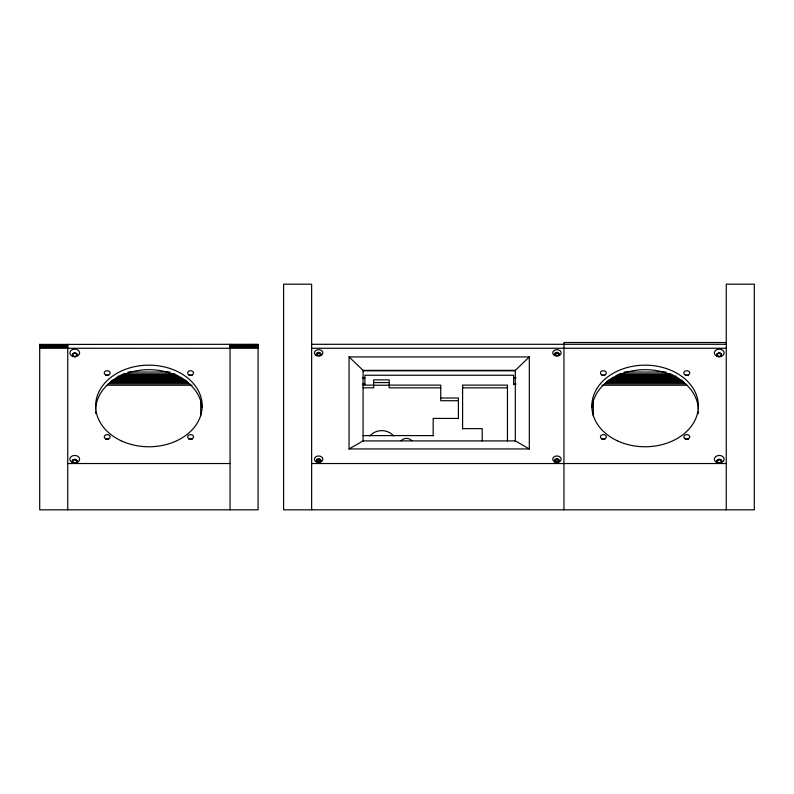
<?xml version="1.0" encoding="UTF-8"?>
<svg xmlns="http://www.w3.org/2000/svg" width="794" height="794" viewBox="0 0 794 794"><rect width="100%" height="100%" fill="white"/><g stroke="black" fill="none" stroke-linecap="round" stroke-linejoin="round"><path stroke-width="1.19" d="M349.062 356.923L363.076 370.361L515.306 370.361L529.32 356.923L529.32 448.947L349.062 448.947L349.062 356.923L529.32 356.923M349.062 448.947L363.076 440.908L515.306 440.908L529.32 448.947M726.262 342.512L563.948 342.512L563.948 509.827M39.7 344.427L258.08 344.298L258.08 509.827L39.7 509.827L39.7 344.298M311.635 344.298L726.262 344.298M39.7 345.321L67.738 345.321M230.052 345.321L258.08 345.321M39.7 346.105L67.738 346.105M230.052 346.105L258.08 346.105M39.7 347.097L67.738 347.097M230.052 347.097L258.08 347.097M39.7 348.268L258.08 348.268M311.635 348.268L726.262 348.268M363.076 370.818L515.306 370.818M128.042 372.029L169.906 372.029M624.094 372.029L665.958 372.029M123.11 373.835L174.829 373.835M619.171 373.835L670.89 373.835M121.879 374.927L176.06 374.927M617.94 374.927L672.121 374.927M120.648 375.284L177.29 375.373M616.71 375.284L673.352 375.284M120.648 375.622L177.29 375.622M616.71 375.622L673.352 375.622M118.187 376.038L178.531 376.038M615.469 376.038L675.813 376.038M118.187 376.604L178.531 376.604M615.469 376.604L675.813 376.604M116.956 377.319L180.992 377.319M613.008 377.319L677.044 377.319M362.441 377.954L364.903 377.954M513.629 377.954L516.05 377.954M115.725 378.162L182.223 378.162M611.777 378.162L678.274 378.162M114.495 379.125L183.454 379.125M610.546 379.125L679.505 379.125M112.033 380.197L185.915 380.197M608.085 380.197L681.967 380.197M110.803 381.348L187.146 381.348M606.854 381.348L683.197 381.348M109.562 382.559L188.377 382.559M373.656 382.569L389.209 382.569M605.624 382.559L684.438 382.559M108.331 383.82L189.607 383.82M604.393 383.82L685.669 383.82M362.441 384.167L364.903 384.167M513.629 384.167L516.05 384.167M363.076 385.13L373.656 385.13M389.209 385.13L440.739 385.13L440.739 400.722L458.396 400.722M107.101 385.229L192.069 385.229M374.192 385.229L389.01 385.229M601.931 385.229L686.899 385.229M363.076 387.829L373.656 387.829L373.656 379.869L389.209 379.869L389.209 387.829L440.739 387.829M462.604 387.829L507.455 387.829M440.739 398.012L458.396 398.012L458.396 418.716M458.396 418.418L433.167 418.418L433.167 435.846M462.604 428.621L482.226 428.621L482.226 441.057M363.076 435.598L433.167 435.598M67.738 463.527L230.052 463.527M311.635 463.527L726.262 463.527M726.262 509.827L726.262 284.173L754.3 284.173L754.3 509.827L283.607 509.827L283.607 284.173L311.635 284.173L311.635 509.827M593.307 400.087L593.307 416.185M515.306 370.361L515.306 441.365M513.629 384.643L513.629 375.254L364.903 375.254L364.903 384.643M507.455 440.928L507.455 385.13L462.604 385.13L462.604 428.909M363.076 370.361L363.076 441.365M230.052 344.298L230.052 509.827M200.693 400.087L200.693 416.185M67.738 344.298L67.738 509.827M316.419 460.431A2.948 2.253 0 0 1 316.875 460.113M317.134 459.984A2.948 2.253 0 0 1 321.163 460.808M316.419 353.906A2.948 2.253 0 0 1 316.637 353.737M317.134 353.459A2.948 2.253 0 0 1 320.339 353.588M320.578 353.737A2.948 2.253 0 0 1 321.163 354.283M71.827 461.463A2.948 2.253 0 0 1 74.398 459.696A2.948 2.253 0 0 1 77.395 461.016M73.505 353.35A2.948 2.253 0 0 1 77.395 354.491M105.731 439.419A2.948 2.253 0 0 1 108.679 439.419M189.131 439.419A2.948 2.253 0 0 1 192.079 439.419M105.731 375.532A2.948 2.253 0 0 1 108.679 375.532M189.131 375.532A2.948 2.253 0 0 1 192.079 375.532M95.796 413.624A53.267 40.802 0 0 1 95.657 411.491M95.657 409.347A53.267 40.802 0 0 1 147.575 369.676A53.267 40.802 0 0 1 202.013 407.322M72.929 462.455A2.243 1.717 0 0 1 73.246 460.163A2.243 1.717 0 0 1 76.244 460.163A2.243 1.717 0 0 1 76.561 462.455M75.867 462.932A2.243 1.717 0 0 1 73.425 462.833M72.512 355.315A2.243 1.717 0 0 1 75.053 353.429A2.243 1.717 0 0 1 76.82 355.781A2.243 1.717 0 0 1 73.425 356.526M72.929 356.149A2.243 1.717 0 0 1 72.611 355.662M401.069 440.779A6.312 4.833 0 0 1 411.997 440.779M369.746 435.966A16.118 16.118 0 0 1 393.705 435.966M316.558 355.305A2.104 1.608 0 0 1 318.642 353.529A2.104 1.608 0 0 1 320.736 355.305M316.588 461.78A2.104 1.608 0 0 1 318.642 459.835A2.104 1.608 0 0 1 320.707 461.78M554.857 355.305A2.104 1.608 0 0 1 556.941 353.529A2.104 1.608 0 0 1 559.036 355.305M554.887 461.78A2.104 1.608 0 0 1 556.941 459.835A2.104 1.608 0 0 1 558.996 461.78M716.605 461.016A2.948 2.253 0 0 1 719.602 459.696A2.948 2.253 0 0 1 722.173 461.463M716.605 354.491A2.948 2.253 0 0 1 720.495 353.35M685.321 439.419A2.948 2.253 0 0 1 688.269 439.419M601.921 439.419A2.948 2.253 0 0 1 604.869 439.419M685.321 375.532A2.948 2.253 0 0 1 688.269 375.532M601.921 375.532A2.948 2.253 0 0 1 604.869 375.532M554.559 460.48A2.948 2.253 0 0 1 554.976 460.123M555.472 459.855A2.948 2.253 0 0 1 558.678 459.974M558.916 460.123A2.948 2.253 0 0 1 559.323 460.48M554.559 354.184A2.948 2.253 0 0 1 555.214 353.687M555.472 353.558A2.948 2.253 0 0 1 559.323 354.184M698.343 411.491A53.267 40.802 0 0 1 698.204 413.624M591.987 407.322A53.267 40.802 0 0 1 646.425 369.676A53.267 40.802 0 0 1 698.343 409.347M717.439 462.455A2.243 1.717 0 0 1 717.756 460.163A2.243 1.717 0 0 1 720.754 460.163A2.243 1.717 0 0 1 721.071 462.455M720.575 462.833A2.243 1.717 0 0 1 718.133 462.932M721.389 355.662A2.243 1.717 0 0 1 721.071 356.149M720.575 356.526A2.243 1.717 0 0 1 717.181 355.781A2.243 1.717 0 0 1 718.947 353.429A2.243 1.717 0 0 1 721.488 355.315M67.738 344.745L39.7 344.745L67.738 344.804M258.08 344.745L230.052 344.745L258.08 344.804M105.731 374.927A2.948 2.253 0 0 0 110.148 372.972A2.948 2.253 0 0 0 105.731 371.026A2.948 2.253 0 0 0 105.731 374.927M189.131 374.927A2.948 2.253 0 0 0 193.547 372.972A2.948 2.253 0 0 0 189.131 371.026A2.948 2.253 0 0 0 189.131 374.927M105.731 438.824A2.948 2.253 0 0 0 110.148 436.869A2.948 2.253 0 0 0 105.731 434.913A2.948 2.253 0 0 0 105.731 438.824M189.131 438.824A2.948 2.253 0 0 0 193.547 436.869A2.948 2.253 0 0 0 189.131 434.913A2.948 2.253 0 0 0 189.131 438.824M121.016 440.73A53.267 40.802 0 0 0 202.152 407.084A53.267 40.802 0 0 0 123.546 370.083A53.267 40.802 0 0 0 121.016 440.73M72.294 462.445A4.903 3.762 0 0 0 79.648 459.19A4.903 3.762 0 0 0 72.294 455.935A4.903 3.762 0 0 0 72.294 462.445M73.624 462.475A2.243 1.717 0 0 0 76.988 460.986A2.243 1.717 0 0 0 73.624 459.498A2.243 1.717 0 0 0 73.624 462.475M72.294 356.139A4.903 3.762 0 0 0 79.648 352.883A4.903 3.762 0 0 0 72.294 349.628A4.903 3.762 0 0 0 72.294 356.139M73.425 356.079A2.243 1.717 0 0 0 76.978 354.868A2.243 1.717 0 0 0 73.832 353.112A2.243 1.717 0 0 0 73.425 356.079M317.6 461.661A2.104 1.608 0 0 0 320.746 460.272A2.104 1.608 0 0 0 317.6 458.872A2.104 1.608 0 0 0 317.6 461.661M316.171 461.79A4.208 3.226 0 0 0 322.83 459.528A4.208 3.226 0 0 0 316.935 456.242A4.208 3.226 0 0 0 316.171 461.79M317.6 355.355A2.104 1.608 0 0 0 320.746 353.965A2.104 1.608 0 0 0 317.6 352.566A2.104 1.608 0 0 0 317.6 355.355M316.171 355.484A4.208 3.226 0 0 0 322.83 353.221A4.208 3.226 0 0 0 316.935 349.936A4.208 3.226 0 0 0 316.171 355.484M555.889 461.661A2.104 1.608 0 0 0 559.045 460.272A2.104 1.608 0 0 0 555.889 458.872A2.104 1.608 0 0 0 555.889 461.661M554.47 461.79A4.208 3.226 0 0 0 561.13 459.528A4.208 3.226 0 0 0 555.234 456.242A4.208 3.226 0 0 0 554.47 461.79M555.889 355.355A2.104 1.608 0 0 0 559.045 353.965A2.104 1.608 0 0 0 555.889 352.566A2.104 1.608 0 0 0 555.889 355.355M554.47 355.484A4.208 3.226 0 0 0 561.13 353.221A4.208 3.226 0 0 0 555.234 349.936A4.208 3.226 0 0 0 554.47 355.484M684.716 374.57A2.948 2.253 0 0 0 689.639 373.557A2.948 2.253 0 0 0 686.036 370.798A2.948 2.253 0 0 0 684.716 374.57M601.316 374.57A2.948 2.253 0 0 0 606.239 373.557A2.948 2.253 0 0 0 602.636 370.798A2.948 2.253 0 0 0 601.316 374.57M684.716 438.457A2.948 2.253 0 0 0 689.639 437.454A2.948 2.253 0 0 0 686.036 434.685A2.948 2.253 0 0 0 684.716 438.457M601.921 438.824A2.948 2.253 0 0 0 606.338 436.869A2.948 2.253 0 0 0 601.921 434.913A2.948 2.253 0 0 0 601.921 438.824M617.325 440.779A53.267 40.802 0 0 0 698.343 406.985A53.267 40.802 0 0 0 619.618 370.133A53.267 40.802 0 0 0 617.325 440.779M716.377 462.227A4.903 3.762 0 0 0 724.138 459.577A4.903 3.762 0 0 0 717.26 455.756A4.903 3.762 0 0 0 716.377 462.227M718.133 462.475A2.243 1.717 0 0 0 721.498 460.986A2.243 1.717 0 0 0 718.133 459.498A2.243 1.717 0 0 0 718.133 462.475M716.803 356.139A4.903 3.762 0 0 0 724.158 352.883A4.903 3.762 0 0 0 716.803 349.628A4.903 3.762 0 0 0 716.803 356.139M718.133 356.169A2.243 1.717 0 0 0 721.498 354.68A2.243 1.717 0 0 0 718.133 353.201A2.243 1.717 0 0 0 718.133 356.169"/></g></svg>
